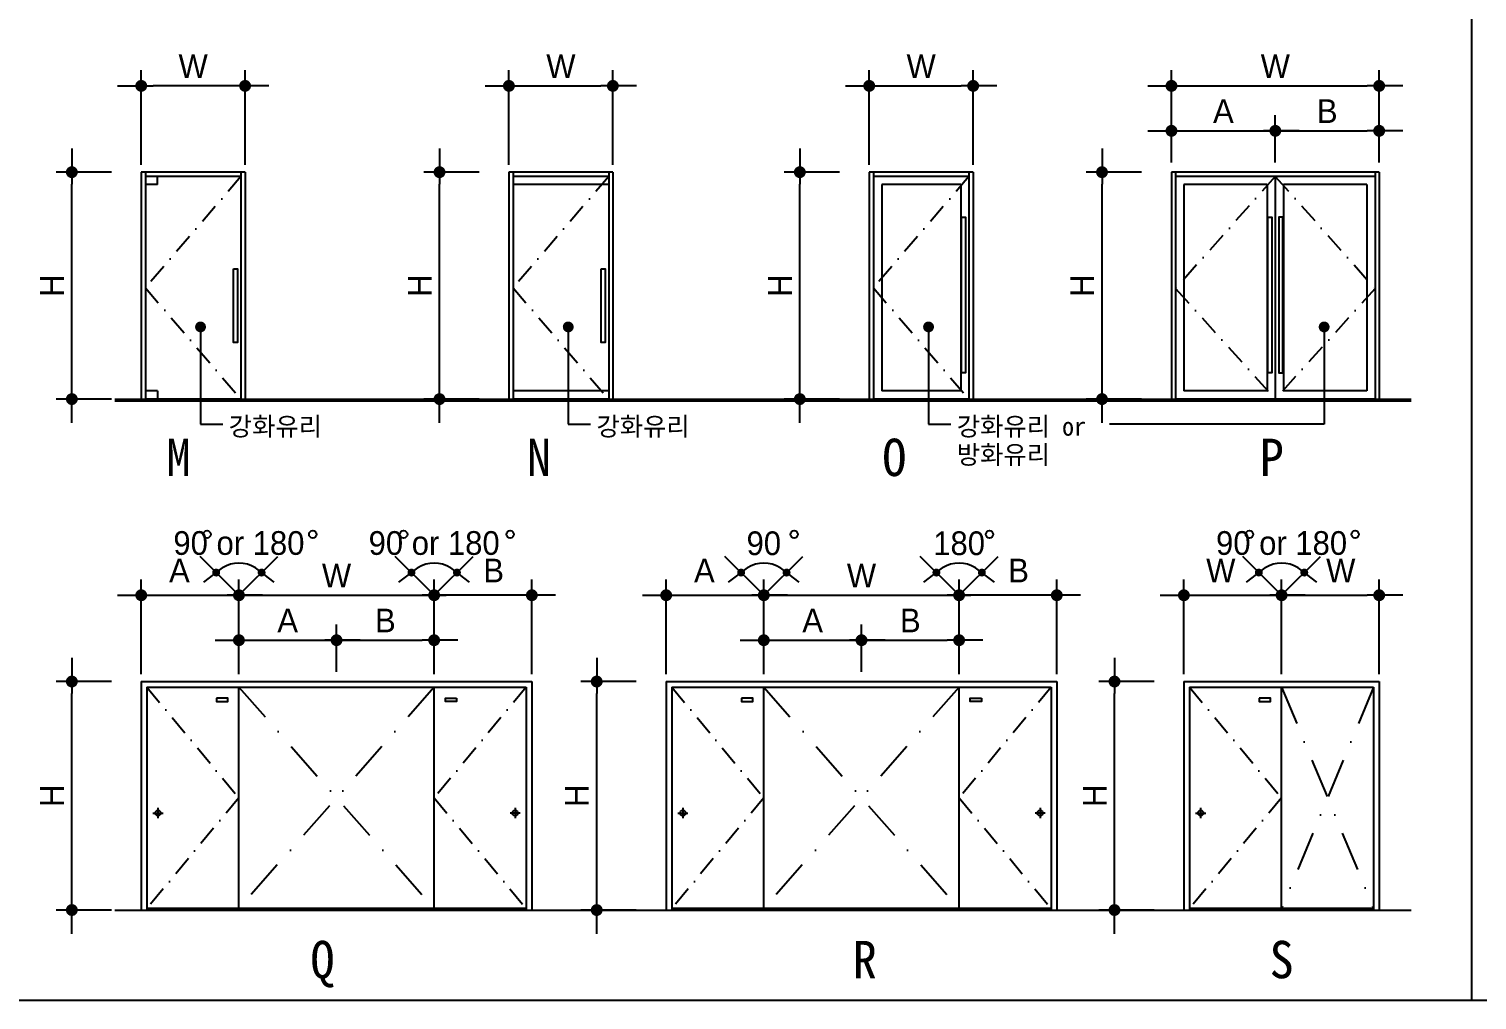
# Model space of a CAD drawing. Header units: millimetres. Extents: x 3752 to 81841, y 4485 to 53170.
# Drawn here: x 23185 to 41507, y 4485 to 16774 of the extents above; entities that cross this region are included whole.
import ezdxf

# ---------------------------------------------------------------- set-up
doc = ezdxf.new("R2010")
doc.units = ezdxf.units.MM
doc.header["$LTSCALE"] = 50
doc.linetypes.add('CENTER', pattern=[65, 60, -2, 1, -2])
doc.linetypes.add('DASHDOT', pattern=[1, 0.5, -0.25, 0, -0.25])
for name, color, linetype in [('A-CNTL', 1, 'CENTER'), ('A-DIMS', 7, 'Continuous'), ('A-DWXK-OPEN', 1, 'CENTER'), ('A-ELEV-LIN2', 7, 'Continuous'), ('A-MKXS-LEAD', 7, 'Continuous'), ('A-XXXX-OPEN', 1, 'DASHDOT'), ('A-XXXX-TABL', 7, 'Continuous'), ('A-XXXX-TXT2', 3, 'Continuous'), ('DIMM', 7, 'Continuous'), ('ELEV1', 7, 'Continuous'), ('FIN2', 6, 'Continuous')]:
    doc.layers.add(name, color=color, linetype=linetype)
doc.styles.add('돋움', font='')
doc.styles.add('돋움3', font='', dxfattribs={"width": 0.8})
doc.styles.add('돋움체', font='')
doc.styles.get('돋움').set_extended_font_data('Dotum')
doc.styles.get('돋움3').set_extended_font_data('Dotum')
doc.styles.get('돋움체').set_extended_font_data('DotumChe')
doc.dimstyles.new('CDIM', dxfattribs={"dimscale": 100, "dimtxt": 3, "dimasz": 1, "dimexe": 2, "dimexo": 1, "dimgap": 1, "dimtad": 1, "dimdec": 0, "dimrnd": 0.5, "dimzin": 0, "dimdsep": 32, "dimtxsty": '돋움3', "dimblk1": '_CIDOT', "dimblk2": '_CIDOT', "dimsah": 1, "dimcen": 5.5, "dimclrd": 2, "dimclre": 2, "dimclrt": 7, "dimadec": 0, "dimazin": 0, "dimtfac": 1, "dimtdec": 0, "dimtix": 1, "dimtmove": 2, "dimatfit": 1, "dimldrblk": 'DOT', "dimfxl": 1, "dimtolj": 1, "dimtzin": 0, "dimlwd": -1, "dimarcsym": 0})

# ---------------------------------------------------------------- blocks, each defined once
blk = doc.blocks.new('_CIDOT')
at = {"color": 0, "linetype": 'ByBlock'}
blk.add_line((2, 0), (-1, 0), dxfattribs=at)
at = {"color": 0, "linetype": 'ByBlock', "const_width": 0.5}
blk.add_lwpolyline([(-0.25, 0, 1), (0.25, 0, 1)], format="xyb", close=True, dxfattribs=at)
blk = doc.blocks.new('*D63')
at = {"layer": 'A-ELEV-LIN2', "lineweight": -2, "transparency": 16777216}
for p, q in [((29258, 15054), (29258, 16254)), ((30573, 15054), (30573, 16254))]:
    blk.add_line(p, q, dxfattribs=at)
at = {"layer": 'A-ELEV-LIN2', "transparency": 16777216}
blk.add_line((29408, 16054), (30423, 16054), dxfattribs=at)
at = {"layer": 'A-ELEV-LIN2', "linetype": 'Continuous', "transparency": 16777216, "xscale": 150, "yscale": 150, "zscale": 150, "rotation": 180}
blk.add_blockref('_CIDOT', (29258, 16054), dxfattribs=at)
at = {"layer": 'A-ELEV-LIN2', "linetype": 'Continuous', "transparency": 16777216, "xscale": 150, "yscale": 150, "zscale": 150}
blk.add_blockref('_CIDOT', (30573, 16054), dxfattribs=at)
at = {"layer": 'A-ELEV-LIN2', "color": 3, "linetype": 'Continuous', "transparency": 16777216, "insert": (29916, 16304), "char_height": 300, "attachment_point": 5, "style": '돋움'}
blk.add_mtext('\\A1;W', dxfattribs=at)
blk = doc.blocks.new('_Dot')
at = {"color": 0, "linetype": 'ByBlock', "lineweight": -2}
blk.add_line((-0.5, 0), (-1, 0), dxfattribs=at)
at = {"color": 0, "linetype": 'ByBlock', "const_width": 0.5}
blk.add_lwpolyline([(-0.25, 0, 1), (0.25, 0, 1)], format="xyb", close=True, dxfattribs=at)
blk = doc.blocks.new('*D64')
at = {"layer": 'A-ELEV-LIN2', "linetype": 'Continuous', "lineweight": -2, "transparency": 16777216}
for p, q in [((37641, 15085), (37641, 15685)), ((38955, 15085), (38955, 15685))]:
    blk.add_line(p, q, dxfattribs=at)
at = {"layer": 'A-ELEV-LIN2', "linetype": 'Continuous', "transparency": 16777216}
blk.add_line((37791, 15485), (38805, 15485), dxfattribs=at)
at = {"layer": 'A-ELEV-LIN2', "linetype": 'Continuous', "transparency": 16777216, "xscale": 150, "yscale": 150, "zscale": 150, "rotation": 180}
blk.add_blockref('_CIDOT', (37641, 15485), dxfattribs=at)
at = {"layer": 'A-ELEV-LIN2', "linetype": 'Continuous', "transparency": 16777216, "xscale": 150, "yscale": 150, "zscale": 150}
blk.add_blockref('_CIDOT', (38955, 15485), dxfattribs=at)
at = {"layer": 'A-ELEV-LIN2', "color": 3, "linetype": 'Continuous', "transparency": 16777216, "insert": (38298, 15735), "char_height": 300, "attachment_point": 5, "style": '돋움'}
blk.add_mtext('\\A1;A', dxfattribs=at)
blk = doc.blocks.new('*D65')
at = {"layer": 'A-ELEV-LIN2', "linetype": 'Continuous', "lineweight": -2, "transparency": 16777216}
for p, q in [((38955, 15085), (38955, 15685)), ((40269, 15085), (40269, 15685))]:
    blk.add_line(p, q, dxfattribs=at)
at = {"layer": 'A-ELEV-LIN2', "linetype": 'Continuous', "transparency": 16777216}
blk.add_line((39105, 15485), (40119, 15485), dxfattribs=at)
at = {"layer": 'A-ELEV-LIN2', "linetype": 'Continuous', "transparency": 16777216, "xscale": 150, "yscale": 150, "zscale": 150, "rotation": 180}
blk.add_blockref('_CIDOT', (38955, 15485), dxfattribs=at)
at = {"layer": 'A-ELEV-LIN2', "linetype": 'Continuous', "transparency": 16777216, "xscale": 150, "yscale": 150, "zscale": 150}
blk.add_blockref('_CIDOT', (40269, 15485), dxfattribs=at)
at = {"layer": 'A-ELEV-LIN2', "color": 3, "linetype": 'Continuous', "transparency": 16777216, "insert": (39612, 15735), "char_height": 300, "attachment_point": 5, "style": '돋움'}
blk.add_mtext('\\A1;B', dxfattribs=at)
blk = doc.blocks.new('*D66')
at = {"layer": 'A-DIMS', "lineweight": -2, "transparency": 16777216}
for p, q in [((37641, 15554), (37641, 16254)), ((40269, 15554), (40269, 16254))]:
    blk.add_line(p, q, dxfattribs=at)
at = {"layer": 'A-DIMS', "transparency": 16777216}
blk.add_line((37791, 16054), (40119, 16054), dxfattribs=at)
at = {"layer": 'A-DIMS', "transparency": 16777216, "xscale": 150, "yscale": 150, "zscale": 150, "rotation": 180}
blk.add_blockref('_CIDOT', (37641, 16054), dxfattribs=at)
at = {"layer": 'A-DIMS', "transparency": 16777216, "xscale": 150, "yscale": 150, "zscale": 150}
blk.add_blockref('_CIDOT', (40269, 16054), dxfattribs=at)
at = {"layer": 'A-DIMS', "color": 3, "transparency": 16777216, "insert": (38955, 16304), "char_height": 300, "attachment_point": 5, "style": '돋움'}
blk.add_mtext('\\A1;W', dxfattribs=at)
blk = doc.blocks.new('*D67')
at = {"layer": 'A-DIMS', "lineweight": -2, "transparency": 16777216}
for p, q in [((33817, 15054), (33817, 16254)), ((35132, 15054), (35132, 16254))]:
    blk.add_line(p, q, dxfattribs=at)
at = {"layer": 'A-DIMS', "transparency": 16777216}
blk.add_line((33967, 16054), (34982, 16054), dxfattribs=at)
at = {"layer": 'A-DIMS', "transparency": 16777216, "xscale": 150, "yscale": 150, "zscale": 150, "rotation": 180}
blk.add_blockref('_CIDOT', (33817, 16054), dxfattribs=at)
at = {"layer": 'A-DIMS', "transparency": 16777216, "xscale": 150, "yscale": 150, "zscale": 150}
blk.add_blockref('_CIDOT', (35132, 16054), dxfattribs=at)
at = {"layer": 'A-DIMS', "color": 3, "transparency": 16777216, "insert": (34474, 16304), "char_height": 300, "attachment_point": 5, "style": '돋움'}
blk.add_mtext('\\A1;W', dxfattribs=at)
blk = doc.blocks.new('*D68')
at = {"layer": 'A-ELEV-LIN2', "linetype": 'Continuous', "lineweight": -2, "transparency": 16777216}
for p, q in [((24228, 14962), (23528, 14962)), ((24228, 12090), (23528, 12090))]:
    blk.add_line(p, q, dxfattribs=at)
at = {"layer": 'A-ELEV-LIN2', "linetype": 'Continuous', "transparency": 16777216}
blk.add_line((23728, 12240), (23728, 14812), dxfattribs=at)
at = {"layer": 'A-ELEV-LIN2', "linetype": 'Continuous', "transparency": 16777216, "xscale": 150, "yscale": 150, "zscale": 150}
for p, rotation in [((23728, 14962), 90), ((23728, 12090), 270)]:
    blk.add_blockref('_CIDOT', p, dxfattribs=dict(at, rotation=rotation))
at = {"layer": 'A-ELEV-LIN2', "color": 3, "linetype": 'Continuous', "transparency": 16777216, "insert": (23477, 13526), "char_height": 300, "attachment_point": 5, "rotation": 90, "style": '돋움'}
blk.add_mtext('\\A1;H', dxfattribs=at)
blk = doc.blocks.new('*D69')
at = {"layer": 'A-DIMS', "lineweight": -2, "transparency": 16777216}
for p, q in [((24606, 15054), (24606, 16254)), ((25920, 15054), (25920, 16254))]:
    blk.add_line(p, q, dxfattribs=at)
at = {"layer": 'A-DIMS', "transparency": 16777216}
blk.add_line((25770, 16054), (24756, 16054), dxfattribs=at)
at = {"layer": 'A-DIMS', "transparency": 16777216, "xscale": 150, "yscale": 150, "zscale": 150, "rotation": 180}
blk.add_blockref('_CIDOT', (24606, 16054), dxfattribs=at)
at = {"layer": 'A-DIMS', "transparency": 16777216, "xscale": 150, "yscale": 150, "zscale": 150}
blk.add_blockref('_CIDOT', (25920, 16054), dxfattribs=at)
at = {"layer": 'A-DIMS', "color": 3, "transparency": 16777216, "insert": (25263, 16304), "char_height": 300, "attachment_point": 5, "style": '돋움'}
blk.add_mtext('\\A1;W', dxfattribs=at)
blk = doc.blocks.new('*D73')
at = {"layer": 'A-DIMS', "lineweight": -2, "transparency": 16777216}
for p, q in [((28880, 14962), (28180, 14962)), ((28880, 12090), (28180, 12090))]:
    blk.add_line(p, q, dxfattribs=at)
at = {"layer": 'A-DIMS', "transparency": 16777216}
blk.add_line((28380, 12240), (28380, 14812), dxfattribs=at)
at = {"layer": 'A-DIMS', "transparency": 16777216, "xscale": 150, "yscale": 150, "zscale": 150}
for p, rotation in [((28380, 14962), 90), ((28380, 12090), 270)]:
    blk.add_blockref('_CIDOT', p, dxfattribs=dict(at, rotation=rotation))
at = {"layer": 'A-DIMS', "color": 3, "transparency": 16777216, "insert": (28130, 13526), "char_height": 300, "attachment_point": 5, "rotation": 90, "style": '돋움'}
blk.add_mtext('\\A1;H', dxfattribs=at)
blk = doc.blocks.new('*D74')
at = {"layer": 'A-DIMS', "lineweight": -2, "transparency": 16777216}
for p, q in [((33439, 14962), (32739, 14962)), ((33439, 12090), (32739, 12090))]:
    blk.add_line(p, q, dxfattribs=at)
at = {"layer": 'A-DIMS', "transparency": 16777216}
blk.add_line((32939, 12240), (32939, 14812), dxfattribs=at)
at = {"layer": 'A-DIMS', "transparency": 16777216, "xscale": 150, "yscale": 150, "zscale": 150}
for p, rotation in [((32939, 14962), 90), ((32939, 12090), 270)]:
    blk.add_blockref('_CIDOT', p, dxfattribs=dict(at, rotation=rotation))
at = {"layer": 'A-DIMS', "color": 3, "transparency": 16777216, "insert": (32688, 13526), "char_height": 300, "attachment_point": 5, "rotation": 90, "style": '돋움'}
blk.add_mtext('\\A1;H', dxfattribs=at)
blk = doc.blocks.new('*D75')
at = {"layer": 'A-DIMS', "lineweight": -2, "transparency": 16777216}
for p, q in [((37262, 14962), (36562, 14962)), ((37262, 12090), (36562, 12090))]:
    blk.add_line(p, q, dxfattribs=at)
at = {"layer": 'A-DIMS', "transparency": 16777216}
blk.add_line((36762, 12240), (36762, 14812), dxfattribs=at)
at = {"layer": 'A-DIMS', "transparency": 16777216, "xscale": 150, "yscale": 150, "zscale": 150}
for p, rotation in [((36762, 14962), 90), ((36762, 12090), 270)]:
    blk.add_blockref('_CIDOT', p, dxfattribs=dict(at, rotation=rotation))
at = {"layer": 'A-DIMS', "color": 3, "transparency": 16777216, "insert": (36512, 13526), "char_height": 300, "attachment_point": 5, "rotation": 90, "style": '돋움'}
blk.add_mtext('\\A1;H', dxfattribs=at)
blk = doc.blocks.new('*D77')
at = {"layer": 'A-ELEV-LIN2', "linetype": 'Continuous', "lineweight": -2, "transparency": 16777216}
for p, q in [((24228, 8516), (23528, 8516)), ((24228, 5624), (23528, 5624))]:
    blk.add_line(p, q, dxfattribs=at)
at = {"layer": 'A-ELEV-LIN2', "linetype": 'Continuous', "transparency": 16777216}
blk.add_line((23728, 5774), (23728, 8366), dxfattribs=at)
at = {"layer": 'A-ELEV-LIN2', "linetype": 'Continuous', "transparency": 16777216, "xscale": 150, "yscale": 150, "zscale": 150}
for p, rotation in [((23728, 8516), 90), ((23728, 5624), 270)]:
    blk.add_blockref('_CIDOT', p, dxfattribs=dict(at, rotation=rotation))
at = {"layer": 'A-ELEV-LIN2', "color": 3, "linetype": 'Continuous', "transparency": 16777216, "insert": (23477, 7070), "char_height": 300, "attachment_point": 5, "rotation": 90, "style": '돋움'}
blk.add_mtext('\\A1;H', dxfattribs=at)
blk = doc.blocks.new('*D78')
at = {"layer": 'A-DIMS', "lineweight": -2, "transparency": 16777216}
for p, q in [((24606, 8608), (24606, 9808)), ((25842, 8608), (25842, 9808))]:
    blk.add_line(p, q, dxfattribs=at)
at = {"layer": 'A-DIMS', "transparency": 16777216}
blk.add_line((24756, 9608), (25692, 9608), dxfattribs=at)
at = {"layer": 'A-DIMS', "transparency": 16777216, "xscale": 150, "yscale": 150, "zscale": 150, "rotation": 180}
blk.add_blockref('_CIDOT', (24606, 9608), dxfattribs=at)
at = {"layer": 'A-DIMS', "transparency": 16777216, "xscale": 150, "yscale": 150, "zscale": 150}
blk.add_blockref('_CIDOT', (25842, 9608), dxfattribs=at)
at = {"layer": 'A-DIMS', "color": 3, "transparency": 16777216, "insert": (25089, 9921), "char_height": 300, "attachment_point": 5, "style": '돋움'}
blk.add_mtext('\\A1;A', dxfattribs=at)
blk = doc.blocks.new('*D79')
at = {"layer": 'A-DIMS', "lineweight": -2, "transparency": 16777216}
for p, q in [((25842, 8639), (25842, 9239)), ((27077, 8639), (27077, 9239))]:
    blk.add_line(p, q, dxfattribs=at)
at = {"layer": 'A-DIMS', "transparency": 16777216}
blk.add_line((25992, 9039), (26927, 9039), dxfattribs=at)
at = {"layer": 'A-DIMS', "transparency": 16777216, "xscale": 150, "yscale": 150, "zscale": 150, "rotation": 180}
blk.add_blockref('_CIDOT', (25842, 9039), dxfattribs=at)
at = {"layer": 'A-DIMS', "transparency": 16777216, "xscale": 150, "yscale": 150, "zscale": 150}
blk.add_blockref('_CIDOT', (27077, 9039), dxfattribs=at)
at = {"layer": 'A-DIMS', "color": 3, "transparency": 16777216, "insert": (26459, 9289), "char_height": 300, "attachment_point": 5, "style": '돋움'}
blk.add_mtext('\\A1;A', dxfattribs=at)
blk = doc.blocks.new('*D80')
at = {"layer": 'A-ELEV-LIN2', "linetype": 'Continuous', "lineweight": -2, "transparency": 16777216}
for p, q in [((25842, 9108), (25842, 9808)), ((28312, 9108), (28312, 9808))]:
    blk.add_line(p, q, dxfattribs=at)
at = {"layer": 'A-ELEV-LIN2', "linetype": 'Continuous', "transparency": 16777216}
blk.add_line((25992, 9608), (28162, 9608), dxfattribs=at)
at = {"layer": 'A-ELEV-LIN2', "linetype": 'Continuous', "transparency": 16777216, "xscale": 150, "yscale": 150, "zscale": 150, "rotation": 180}
blk.add_blockref('_CIDOT', (25842, 9608), dxfattribs=at)
at = {"layer": 'A-ELEV-LIN2', "linetype": 'Continuous', "transparency": 16777216, "xscale": 150, "yscale": 150, "zscale": 150}
blk.add_blockref('_CIDOT', (28312, 9608), dxfattribs=at)
at = {"layer": 'A-ELEV-LIN2', "color": 3, "linetype": 'Continuous', "transparency": 16777216, "insert": (27077, 9858), "char_height": 300, "attachment_point": 5, "style": '돋움'}
blk.add_mtext('\\A1;W', dxfattribs=at)
blk = doc.blocks.new('*D81')
at = {"layer": 'A-ELEV-LIN2', "linetype": 'Continuous', "lineweight": -2, "transparency": 16777216}
for p, q in [((27077, 8639), (27077, 9239)), ((28312, 8639), (28312, 9239))]:
    blk.add_line(p, q, dxfattribs=at)
at = {"layer": 'A-ELEV-LIN2', "linetype": 'Continuous', "transparency": 16777216}
blk.add_line((27227, 9039), (28162, 9039), dxfattribs=at)
at = {"layer": 'A-ELEV-LIN2', "linetype": 'Continuous', "transparency": 16777216, "xscale": 150, "yscale": 150, "zscale": 150, "rotation": 180}
blk.add_blockref('_CIDOT', (27077, 9039), dxfattribs=at)
at = {"layer": 'A-ELEV-LIN2', "linetype": 'Continuous', "transparency": 16777216, "xscale": 150, "yscale": 150, "zscale": 150}
blk.add_blockref('_CIDOT', (28312, 9039), dxfattribs=at)
at = {"layer": 'A-ELEV-LIN2', "color": 3, "linetype": 'Continuous', "transparency": 16777216, "insert": (27695, 9289), "char_height": 300, "attachment_point": 5, "style": '돋움'}
blk.add_mtext('\\A1;B', dxfattribs=at)
blk = doc.blocks.new('*D82')
at = {"layer": 'A-ELEV-LIN2', "linetype": 'Continuous', "lineweight": -2, "transparency": 16777216}
for p, q in [((28312, 8608), (28312, 9808)), ((29548, 8608), (29548, 9808))]:
    blk.add_line(p, q, dxfattribs=at)
at = {"layer": 'A-ELEV-LIN2', "linetype": 'Continuous', "transparency": 16777216}
blk.add_line((29398, 9608), (28462, 9608), dxfattribs=at)
at = {"layer": 'A-ELEV-LIN2', "linetype": 'Continuous', "transparency": 16777216, "xscale": 150, "yscale": 150, "zscale": 150, "rotation": 180}
blk.add_blockref('_CIDOT', (28312, 9608), dxfattribs=at)
at = {"layer": 'A-ELEV-LIN2', "linetype": 'Continuous', "transparency": 16777216, "xscale": 150, "yscale": 150, "zscale": 150}
blk.add_blockref('_CIDOT', (29548, 9608), dxfattribs=at)
at = {"layer": 'A-ELEV-LIN2', "color": 3, "linetype": 'Continuous', "transparency": 16777216, "insert": (29065, 9921), "char_height": 300, "attachment_point": 5, "style": '돋움'}
blk.add_mtext('\\A1;B', dxfattribs=at)
blk = doc.blocks.new('*D83')
at = {"layer": 'A-DIMS', "transparency": 16777216}
blk.add_arc((25842, 9608), 406, 59.1321, 120.8679, dxfattribs=at)
at = {"layer": 'A-DIMS', "transparency": 16777216, "xscale": 100, "yscale": 100, "zscale": 100}
for p, rotation in [((25554, 9895), 217.9339373270937), ((26129, 9895), 322.0660626729062)]:
    blk.add_blockref('_CIDOT', p, dxfattribs=dict(at, rotation=rotation))
at = {"layer": 'A-DIMS', "color": 3, "transparency": 16777216, "insert": (25842, 10267), "char_height": 300, "attachment_point": 5, "style": '돋움'}
blk.add_mtext('\\A1;90 or 180', dxfattribs=at)
blk = doc.blocks.new('*D84')
at = {"layer": 'A-DIMS', "transparency": 16777216}
blk.add_arc((28312, 9608), 406, 59.1321, 120.8679, dxfattribs=at)
at = {"layer": 'A-DIMS', "transparency": 16777216, "xscale": 100, "yscale": 100, "zscale": 100}
for p, rotation in [((28025, 9895), 217.9339373270937), ((28600, 9895), 322.0660626729062)]:
    blk.add_blockref('_CIDOT', p, dxfattribs=dict(at, rotation=rotation))
at = {"layer": 'A-DIMS', "color": 3, "transparency": 16777216, "insert": (28312, 10267), "char_height": 300, "attachment_point": 5, "style": '돋움'}
blk.add_mtext('\\A1;90 or 180', dxfattribs=at)
blk = doc.blocks.new('*D85')
at = {"layer": 'A-DIMS', "lineweight": -2, "transparency": 16777216}
for p, q in [((30869, 8516), (30169, 8516)), ((30869, 5624), (30169, 5624))]:
    blk.add_line(p, q, dxfattribs=at)
at = {"layer": 'A-DIMS', "transparency": 16777216}
blk.add_line((30369, 5774), (30369, 8366), dxfattribs=at)
at = {"layer": 'A-DIMS', "transparency": 16777216, "xscale": 150, "yscale": 150, "zscale": 150}
for p, rotation in [((30369, 8516), 90), ((30369, 5624), 270)]:
    blk.add_blockref('_CIDOT', p, dxfattribs=dict(at, rotation=rotation))
at = {"layer": 'A-DIMS', "color": 3, "transparency": 16777216, "insert": (30119, 7070), "char_height": 300, "attachment_point": 5, "rotation": 90, "style": '돋움'}
blk.add_mtext('\\A1;H', dxfattribs=at)
blk = doc.blocks.new('*D86')
at = {"layer": 'A-DIMS', "lineweight": -2, "transparency": 16777216}
for p, q in [((31248, 8608), (31248, 9808)), ((32483, 8608), (32483, 9808))]:
    blk.add_line(p, q, dxfattribs=at)
at = {"layer": 'A-DIMS', "transparency": 16777216}
blk.add_line((31398, 9608), (32333, 9608), dxfattribs=at)
at = {"layer": 'A-DIMS', "transparency": 16777216, "xscale": 150, "yscale": 150, "zscale": 150, "rotation": 180}
blk.add_blockref('_CIDOT', (31248, 9608), dxfattribs=at)
at = {"layer": 'A-DIMS', "transparency": 16777216, "xscale": 150, "yscale": 150, "zscale": 150}
blk.add_blockref('_CIDOT', (32483, 9608), dxfattribs=at)
at = {"layer": 'A-DIMS', "color": 3, "transparency": 16777216, "insert": (31731, 9921), "char_height": 300, "attachment_point": 5, "style": '돋움'}
blk.add_mtext('\\A1;A', dxfattribs=at)
blk = doc.blocks.new('*D87')
at = {"layer": 'A-ELEV-LIN2', "linetype": 'Continuous', "lineweight": -2, "transparency": 16777216}
for p, q in [((32483, 8639), (32483, 9239)), ((33719, 8639), (33719, 9239))]:
    blk.add_line(p, q, dxfattribs=at)
at = {"layer": 'A-ELEV-LIN2', "linetype": 'Continuous', "transparency": 16777216}
blk.add_line((32633, 9039), (33569, 9039), dxfattribs=at)
at = {"layer": 'A-ELEV-LIN2', "linetype": 'Continuous', "transparency": 16777216, "xscale": 150, "yscale": 150, "zscale": 150, "rotation": 180}
blk.add_blockref('_CIDOT', (32483, 9039), dxfattribs=at)
at = {"layer": 'A-ELEV-LIN2', "linetype": 'Continuous', "transparency": 16777216, "xscale": 150, "yscale": 150, "zscale": 150}
blk.add_blockref('_CIDOT', (33719, 9039), dxfattribs=at)
at = {"layer": 'A-ELEV-LIN2', "color": 3, "linetype": 'Continuous', "transparency": 16777216, "insert": (33101, 9289), "char_height": 300, "attachment_point": 5, "style": '돋움'}
blk.add_mtext('\\A1;A', dxfattribs=at)
blk = doc.blocks.new('*D88')
at = {"layer": 'A-DIMS', "lineweight": -2, "transparency": 16777216}
for p, q in [((32483, 8608), (32483, 9808)), ((34954, 8608), (34954, 9808))]:
    blk.add_line(p, q, dxfattribs=at)
at = {"layer": 'A-DIMS', "transparency": 16777216}
blk.add_line((32633, 9608), (34804, 9608), dxfattribs=at)
at = {"layer": 'A-DIMS', "transparency": 16777216, "xscale": 150, "yscale": 150, "zscale": 150, "rotation": 180}
blk.add_blockref('_CIDOT', (32483, 9608), dxfattribs=at)
at = {"layer": 'A-DIMS', "transparency": 16777216, "xscale": 150, "yscale": 150, "zscale": 150}
blk.add_blockref('_CIDOT', (34954, 9608), dxfattribs=at)
at = {"layer": 'A-DIMS', "color": 3, "transparency": 16777216, "insert": (33719, 9858), "char_height": 300, "attachment_point": 5, "style": '돋움'}
blk.add_mtext('\\A1;W', dxfattribs=at)
blk = doc.blocks.new('*D89')
at = {"layer": 'A-ELEV-LIN2', "linetype": 'Continuous', "lineweight": -2, "transparency": 16777216}
for p, q in [((33719, 8639), (33719, 9239)), ((34954, 8639), (34954, 9239))]:
    blk.add_line(p, q, dxfattribs=at)
at = {"layer": 'A-ELEV-LIN2', "linetype": 'Continuous', "transparency": 16777216}
blk.add_line((33869, 9039), (34804, 9039), dxfattribs=at)
at = {"layer": 'A-ELEV-LIN2', "linetype": 'Continuous', "transparency": 16777216, "xscale": 150, "yscale": 150, "zscale": 150, "rotation": 180}
blk.add_blockref('_CIDOT', (33719, 9039), dxfattribs=at)
at = {"layer": 'A-ELEV-LIN2', "linetype": 'Continuous', "transparency": 16777216, "xscale": 150, "yscale": 150, "zscale": 150}
blk.add_blockref('_CIDOT', (34954, 9039), dxfattribs=at)
at = {"layer": 'A-ELEV-LIN2', "color": 3, "linetype": 'Continuous', "transparency": 16777216, "insert": (34337, 9289), "char_height": 300, "attachment_point": 5, "style": '돋움'}
blk.add_mtext('\\A1;B', dxfattribs=at)
blk = doc.blocks.new('*D90')
at = {"layer": 'A-ELEV-LIN2', "linetype": 'Continuous', "lineweight": -2, "transparency": 16777216}
for p, q in [((34954, 8608), (34954, 9808)), ((36190, 8608), (36190, 9808))]:
    blk.add_line(p, q, dxfattribs=at)
at = {"layer": 'A-ELEV-LIN2', "linetype": 'Continuous', "transparency": 16777216}
blk.add_line((36040, 9608), (35104, 9608), dxfattribs=at)
at = {"layer": 'A-ELEV-LIN2', "linetype": 'Continuous', "transparency": 16777216, "xscale": 150, "yscale": 150, "zscale": 150, "rotation": 180}
blk.add_blockref('_CIDOT', (34954, 9608), dxfattribs=at)
at = {"layer": 'A-ELEV-LIN2', "linetype": 'Continuous', "transparency": 16777216, "xscale": 150, "yscale": 150, "zscale": 150}
blk.add_blockref('_CIDOT', (36190, 9608), dxfattribs=at)
at = {"layer": 'A-ELEV-LIN2', "color": 3, "linetype": 'Continuous', "transparency": 16777216, "insert": (35707, 9921), "char_height": 300, "attachment_point": 5, "style": '돋움'}
blk.add_mtext('\\A1;B', dxfattribs=at)
blk = doc.blocks.new('*D91')
at = {"layer": 'A-DIMS', "transparency": 16777216}
blk.add_arc((32483, 9608), 406, 59.1321, 120.8679, dxfattribs=at)
at = {"layer": 'A-DIMS', "transparency": 16777216, "xscale": 100, "yscale": 100, "zscale": 100}
for p, rotation in [((32196, 9895), 217.9339373270942), ((32771, 9895), 322.0660626729057)]:
    blk.add_blockref('_CIDOT', p, dxfattribs=dict(at, rotation=rotation))
at = {"layer": 'A-DIMS', "color": 3, "transparency": 16777216, "insert": (32483, 10264), "char_height": 300, "attachment_point": 5, "style": '돋움'}
blk.add_mtext('\\A1;90', dxfattribs=at)
blk = doc.blocks.new('*D92')
at = {"layer": 'A-DIMS', "transparency": 16777216}
blk.add_arc((34954, 9608), 406, 59.1321, 120.8679, dxfattribs=at)
at = {"layer": 'A-DIMS', "transparency": 16777216, "xscale": 100, "yscale": 100, "zscale": 100}
for p, rotation in [((34667, 9895), 217.9339373270944), ((35242, 9895), 322.0660626729056)]:
    blk.add_blockref('_CIDOT', p, dxfattribs=dict(at, rotation=rotation))
at = {"layer": 'A-DIMS', "color": 3, "transparency": 16777216, "insert": (34954, 10264), "char_height": 300, "attachment_point": 5, "style": '돋움'}
blk.add_mtext('\\A1;180', dxfattribs=at)
blk = doc.blocks.new('*D93')
at = {"layer": 'A-DIMS', "lineweight": -2, "transparency": 16777216}
for p, q in [((37420, 8516), (36720, 8516)), ((37420, 5624), (36720, 5624))]:
    blk.add_line(p, q, dxfattribs=at)
at = {"layer": 'A-DIMS', "transparency": 16777216}
blk.add_line((36920, 5774), (36920, 8366), dxfattribs=at)
at = {"layer": 'A-DIMS', "transparency": 16777216, "xscale": 150, "yscale": 150, "zscale": 150}
for p, rotation in [((36920, 8516), 90), ((36920, 5624), 270)]:
    blk.add_blockref('_CIDOT', p, dxfattribs=dict(at, rotation=rotation))
at = {"layer": 'A-DIMS', "color": 3, "transparency": 16777216, "insert": (36670, 7070), "char_height": 300, "attachment_point": 5, "rotation": 90, "style": '돋움'}
blk.add_mtext('\\A1;H', dxfattribs=at)
blk = doc.blocks.new('*D94')
at = {"layer": 'A-DIMS', "lineweight": -2, "transparency": 16777216}
for p, q in [((39034, 8608), (39034, 9808)), ((40269, 8608), (40269, 9808))]:
    blk.add_line(p, q, dxfattribs=at)
at = {"layer": 'A-DIMS', "transparency": 16777216}
blk.add_line((39184, 9608), (40119, 9608), dxfattribs=at)
at = {"layer": 'A-DIMS', "transparency": 16777216, "xscale": 150, "yscale": 150, "zscale": 150, "rotation": 180}
blk.add_blockref('_CIDOT', (39034, 9608), dxfattribs=at)
at = {"layer": 'A-DIMS', "transparency": 16777216, "xscale": 150, "yscale": 150, "zscale": 150}
blk.add_blockref('_CIDOT', (40269, 9608), dxfattribs=at)
at = {"layer": 'A-DIMS', "color": 3, "transparency": 16777216, "insert": (39783, 9921), "char_height": 300, "attachment_point": 5, "style": '돋움'}
blk.add_mtext('\\A1;W', dxfattribs=at)
blk = doc.blocks.new('*D95')
at = {"layer": 'A-DIMS', "transparency": 16777216}
blk.add_arc((39034, 9608), 406, 59.1321, 120.8679, dxfattribs=at)
at = {"layer": 'A-DIMS', "transparency": 16777216, "xscale": 100, "yscale": 100, "zscale": 100}
for p, rotation in [((38746, 9895), 217.9339373270937), ((39321, 9895), 322.0660626729061)]:
    blk.add_blockref('_CIDOT', p, dxfattribs=dict(at, rotation=rotation))
at = {"layer": 'A-DIMS', "color": 3, "transparency": 16777216, "insert": (39034, 10267), "char_height": 300, "attachment_point": 5, "style": '돋움'}
blk.add_mtext('\\A1;90 or 180', dxfattribs=at)
blk = doc.blocks.new('*D96')
at = {"layer": 'A-DIMS', "lineweight": -2, "transparency": 16777216}
for p, q in [((37798, 8608), (37798, 9808)), ((39034, 8608), (39034, 9808))]:
    blk.add_line(p, q, dxfattribs=at)
at = {"layer": 'A-DIMS', "transparency": 16777216}
blk.add_line((37948, 9608), (38884, 9608), dxfattribs=at)
at = {"layer": 'A-DIMS', "transparency": 16777216, "xscale": 150, "yscale": 150, "zscale": 150, "rotation": 180}
blk.add_blockref('_CIDOT', (37798, 9608), dxfattribs=at)
at = {"layer": 'A-DIMS', "transparency": 16777216, "xscale": 150, "yscale": 150, "zscale": 150}
blk.add_blockref('_CIDOT', (39034, 9608), dxfattribs=at)
at = {"layer": 'A-DIMS', "color": 3, "transparency": 16777216, "insert": (38265, 9921), "char_height": 300, "attachment_point": 5, "style": '돋움'}
blk.add_mtext('\\A1;W', dxfattribs=at)

msp = doc.modelspace()

# ---------------------------------------------------------------- linework, layer by layer
at = {"layer": 'A-CNTL'}
for p, q in [((24754.3, 6852.1), (24881.4, 6852.1)), ((24817.9, 6915.7), (24817.9, 6788.6)), ((29399.6, 6852.1), (29272.5, 6852.1)), ((29336.1, 6915.7), (29336.1, 6788.6)), ((31396.2, 6852.1), (31523.3, 6852.1)), ((31459.7, 6915.7), (31459.7, 6788.6)), ((36041.5, 6852.1), (35914.4, 6852.1)), ((35977.9, 6915.7), (35977.9, 6788.6)), ((37946.7, 6852.1), (38073.7, 6852.1)), ((38010.2, 6915.7), (38010.2, 6788.6))]:
    msp.add_line(p, q, dxfattribs=at)
at = {"layer": 'A-DIMS'}
msp.add_line((25841.5, 9607.7), (26333.4, 10099.7), dxfattribs=at)
at = {"layer": 'A-DWXK-OPEN', "linetype": 'DASHDOT', "ltscale": 10}
for p, q in [((25867.8, 14909), (24658.7, 13499.4)), ((30520.2, 14909), (29311, 13499.4)), ((35078.9, 14909), (33869.8, 13499.4)), ((38955, 14909), (37693.2, 13489.6)), ((38955, 14909), (40216.7, 13489.6)), ((24658.7, 13499.4), (25867.8, 12089.8)), ((29311, 13499.4), (30520.2, 12089.8)), ((33869.8, 13499.4), (35078.9, 12089.8)), ((37693.2, 13489.6), (38955, 12089.8)), ((40216.7, 13489.6), (38955, 12089.8)), ((24676.7, 8444.9), (25841.5, 7044.3)), ((29477.2, 8444.9), (28312.4, 7044.3)), ((31318.5, 8444.9), (32483.4, 7044.3)), ((36119.1, 8444.9), (34954.3, 7044.3)), ((37869, 8444.9), (39033.9, 7044.3)), ((25841.5, 7044.3), (24676.7, 5643.7)), ((28312.4, 7044.3), (29477.2, 5643.7)), ((32483.4, 7044.3), (31318.5, 5643.7)), ((34954.3, 7044.3), (36119.1, 5643.7)), ((39033.9, 7044.3), (37869, 5643.7))]:
    msp.add_line(p, q, dxfattribs=at)
at = {"layer": 'A-ELEV-LIN2', "linetype": 'Continuous'}
for p, q in [((24606.1, 14961.6), (24606.1, 12070.1)), ((25920.4, 14961.6), (24606.1, 14961.6)), ((24658.7, 14961.6), (24658.7, 12070.1)), ((25867.8, 14909), (24658.7, 14909)), ((24810.9, 14803.9), (24810.9, 14909)), ((25867.8, 14961.6), (25867.8, 12070.1)), ((25920.4, 14961.6), (25920.4, 12070.1)), ((29258.4, 14961.6), (29258.4, 12070.1)), ((30572.8, 14961.6), (29258.4, 14961.6)), ((29311, 14961.6), (29311, 12070.1)), ((30520.2, 14909), (29311, 14909)), ((30520.2, 14961.6), (30520.2, 12070.1)), ((30572.8, 14961.6), (30572.8, 12070.1)), ((33817.2, 14961.6), (33817.2, 12070.1)), ((35131.5, 14961.6), (33817.2, 14961.6)), ((33869.8, 14961.6), (33869.8, 12070.1)), ((35078.9, 14909), (33869.8, 14909)), ((35078.9, 14961.6), (35078.9, 12070.1)), ((35131.5, 14961.6), (35131.5, 12070.1)), ((37640.6, 14961.6), (37640.6, 12070.1)), ((40269.3, 14961.6), (37640.6, 14961.6)), ((37693.2, 14961.6), (37693.2, 12070.1)), ((40216.7, 14909), (37693.2, 14909)), ((38955, 14909), (38955, 12089.8)), ((40216.7, 14961.6), (40216.7, 12070.1)), ((40269.3, 14961.6), (40269.3, 12070.1)), ((24810.9, 14803.9), (24658.7, 14803.9)), ((30520.2, 14803.9), (29311, 14803.9)), ((34973.8, 14803.9), (33974.9, 14803.9)), ((33974.9, 14803.9), (33974.9, 12194.9)), ((34973.8, 14803.9), (34973.8, 12194.9)), ((38849.8, 14803.9), (37798.3, 14803.9)), ((37798.3, 14803.9), (37798.3, 12194.9)), ((38849.8, 14803.9), (38849.8, 12194.9)), ((40111.6, 14803.9), (39060.1, 14803.9)), ((39060.1, 14803.9), (39060.1, 12194.9)), ((40111.6, 14803.9), (40111.6, 12194.9)), ((24810.9, 12194.9), (24658.7, 12194.9)), ((24810.9, 12194.9), (24810.9, 12089.8)), ((30520.2, 12194.9), (29311, 12194.9)), ((34973.8, 12194.9), (33974.9, 12194.9)), ((38849.8, 12194.9), (37798.3, 12194.9)), ((40111.6, 12194.9), (39060.1, 12194.9)), ((25867.8, 12089.8), (24658.7, 12089.8)), ((24606.1, 8515.5), (24606.1, 5624)), ((24606.1, 8515.5), (29547.8, 8515.5)), ((24676.7, 8444.9), (24676.7, 5624)), ((24676.7, 8444.9), (29477.2, 8444.9)), ((25841.5, 5643.7), (25841.5, 8444.9)), ((28312.4, 5643.7), (28312.4, 8444.9)), ((29477.2, 8444.9), (29477.2, 5624)), ((29547.8, 8515.5), (29547.8, 5624)), ((31247.9, 8515.5), (31247.9, 5624)), ((31247.9, 8515.5), (36189.7, 8515.5)), ((31318.5, 8444.9), (31318.5, 5624)), ((31318.5, 8444.9), (36119.1, 8444.9)), ((32483.4, 5643.7), (32483.4, 8444.9)), ((34954.3, 5643.7), (34954.3, 8444.9)), ((36119.1, 8444.9), (36119.1, 5624)), ((36189.7, 8515.5), (36189.7, 5624)), ((37798.4, 8515.5), (37798.4, 5624)), ((37798.4, 8515.5), (40269.3, 8515.5)), ((37869, 8444.9), (37869, 5624)), ((37869, 8444.9), (40198.7, 8444.9)), ((39033.9, 5643.7), (39033.9, 8444.9)), ((40198.7, 8444.9), (40198.7, 5624)), ((40269.3, 8515.5), (40269.3, 5624))]:
    msp.add_line(p, q, dxfattribs=at)
for points in [[(34984.7, 14393.2), (35036.3, 14393.2), (35036.3, 12421.4), (34984.7, 12421.4)], [(38860.7, 14393.2), (38912.3, 14393.2), (38912.3, 12421.4), (38860.7, 12421.4)], [(39049.2, 14393.2), (38997.6, 14393.2), (38997.6, 12421.4), (39049.2, 12421.4)], [(25773.6, 13737.9), (25825.2, 13737.9), (25825.2, 12807.5), (25773.6, 12807.5)], [(30426, 13737.9), (30477.5, 13737.9), (30477.5, 12807.5), (30426, 12807.5)]]:
    msp.add_lwpolyline(points, close=True, dxfattribs=at)
for points in [[(25559.1, 8303.7), (25559.1, 8261.4), (25700.3, 8261.4), (25700.3, 8303.7), (25559.1, 8303.7)], [(28594.8, 8303.7), (28594.8, 8261.4), (28453.6, 8261.4), (28453.6, 8303.7), (28594.8, 8303.7)], [(32201, 8303.7), (32201, 8261.4), (32342.2, 8261.4), (32342.2, 8303.7), (32201, 8303.7)], [(38751.5, 8303.7), (38751.5, 8261.4), (38892.7, 8261.4), (38892.7, 8303.7), (38751.5, 8303.7)], [(24676.7, 5643.7), (24676.7, 5624), (29477.2, 5624), (29477.2, 5643.7), (24676.7, 5643.7)], [(31318.5, 5643.7), (31318.5, 5624), (36119.1, 5624), (36119.1, 5643.7), (31318.5, 5643.7)], [(37869, 5643.7), (37869, 5624), (40198.7, 5624), (40198.7, 5643.7), (37869, 5643.7)]]:
    msp.add_lwpolyline(points, dxfattribs=at)
for centre in [(24817.9, 6852.1), (29336.1, 6852.1), (38010.2, 6852.1)]:
    msp.add_circle(centre, 35.3, dxfattribs=at)
at = {"layer": 'A-MKXS-LEAD'}
for p, q in [((25356.3, 13003.5), (25356.3, 11773.9)), ((30008.7, 13003.5), (30008.7, 11773.9)), ((34567.4, 13003.5), (34567.4, 11773.9)), ((39572.8, 13003.5), (39572.8, 11773.9)), ((25356.3, 11773.9), (25638.8, 11773.9)), ((30008.7, 11773.9), (30291.1, 11773.9)), ((34567.4, 11773.9), (34849.9, 11773.9)), ((39572.8, 11773.9), (36858.7, 11773.9))]:
    msp.add_line(p, q, dxfattribs=at)
at = {"layer": 'A-MKXS-LEAD', "const_width": 68.5}
for points in [[(25322.1, 13003.5, 1), (25390.5, 13003.5, 1)], [(29974.4, 13003.5, 1), (30042.9, 13003.5, 1)], [(34533.2, 13003.5, 1), (34601.6, 13003.5, 1)], [(39538.5, 13003.5, 1), (39607, 13003.5, 1)]]:
    msp.add_lwpolyline(points, format="xyb", close=True, dxfattribs=at)
at = {"layer": 'A-XXXX-OPEN', "ltscale": 20}
for p, q in [((28312.4, 8444.9), (25841.5, 5643.7)), ((25841.5, 8444.9), (28312.4, 5643.7)), ((34954.3, 8444.9), (32483.4, 5643.7)), ((32483.4, 8444.9), (34954.3, 5643.7)), ((40198.7, 8444.9), (39033.9, 5643.7)), ((39033.9, 8444.9), (40198.7, 5643.7))]:
    msp.add_line(p, q, dxfattribs=at)
at = {"layer": 'A-XXXX-TABL', "color": 3}
for p, q in [((41443, 4536.9), (41443, 51867.4)), ((41443, 4485.2), (41443, 48852.8)), ((3794, 4485.2), (74202.3, 4485.2))]:
    msp.add_line(p, q, dxfattribs=at)
at = {"layer": 'DIMM'}
for p, q in [((25841.5, 9607.7), (25349.6, 10099.7)), ((28312.4, 9607.7), (27820.5, 10099.7)), ((28312.4, 9607.7), (28804.3, 10099.7)), ((32483.4, 9607.7), (31991.5, 10099.7)), ((32483.4, 9607.7), (32975.3, 10099.7)), ((34954.3, 9607.7), (34462.3, 10099.7)), ((34954.3, 9607.7), (35446.2, 10099.7)), ((39033.9, 9607.7), (38541.9, 10099.7)), ((39033.9, 9607.7), (39525.8, 10099.7))]:
    msp.add_line(p, q, dxfattribs=at)
for centre in [(25438.3, 10378.5), (26776, 10378.5), (27925.8, 10378.5), (29274.6, 10378.5), (32867.5, 10378.5), (35338.4, 10378.5), (38627.2, 10378.5), (39964.5, 10378.5)]:
    msp.add_circle(centre, 47.1, dxfattribs=at)
at = {"layer": 'ELEV1'}
for p, q in [((24271.2, 12070.1), (40673.1, 12070.1)), ((30520.2, 12089.8), (29311, 12089.8)), ((35078.9, 12089.8), (33869.8, 12089.8)), ((40216.7, 12089.8), (37693.2, 12089.8))]:
    msp.add_line(p, q, dxfattribs=at)
msp.add_lwpolyline([(35236.7, 8303.7), (35236.7, 8261.4), (35095.5, 8261.4), (35095.5, 8303.7), (35236.7, 8303.7)], dxfattribs=at)
at = {"layer": 'FIN2'}
for p, q in [((24271.2, 12089.8), (40673.1, 12089.8)), ((24271.2, 5624), (40673.1, 5624))]:
    msp.add_line(p, q, dxfattribs=at)
for centre in [(31459.7, 6852.1), (35977.9, 6852.1)]:
    msp.add_circle(centre, 35.3, dxfattribs=at)

# ---------------------------------------------------------------- texts
at = {"layer": 'A-XXXX-TXT2', "style": '돋움체'}
for s, height, p in [('강화유리', 235.32, (25712.7, 11626.7)), ('강화유리', 235.32, (30365.1, 11626.7)), ('강화유리 or', 235.32, (34923.8, 11626.7)), ('M', 473.2, (24926.3, 11116.2)), ('N', 473.2, (29485, 11116.2)), ('O', 473.2, (33981.9, 11116.2)), ('P', 473.2, (38756.6, 11116.2)), ('방화유리', 235.32, (34923.8, 11269.5)), ('Q', 473.2, (26746.5, 4761.2)), ('R', 473.2, (33606.6, 4761.2)), ('S', 473.2, (38882.1, 4761.2))]:
    msp.add_text(s, height=height, dxfattribs=at).set_placement(p)

# ---------------------------------------------------------------- dimensions: what is measured, and where the dimension line sits
at = {"layer": 'A-DIMS'}
for base, p1, p2, text, override, picture, middle in [((24606.1, 16053.8), (25920.4, 14173.7), (24606.1, 14173.7), 'W', {"dimasz": 1.5, "dimtxsty": '돋움', "dimclrd": 256, "dimclre": 256, "dimclrt": 3, "dimfxl": 10, "dimfxlon": 1}, '*D69', (25263.2, 16304)), ((35131.5, 16053.8), (33817.2, 14173.7), (35131.5, 14173.7), 'W', {"dimasz": 1.5, "dimtxsty": '돋움', "dimclrd": 256, "dimclre": 256, "dimclrt": 3, "dimfxl": 10, "dimfxlon": 1}, '*D67', (34474.4, 16304)), ((40269.3, 16053.8), (37640.6, 14173.7), (40269.3, 14173.7), 'W', {"dimasz": 1.5, "dimtxsty": '돋움', "dimclrd": 256, "dimclre": 256, "dimclrt": 3, "dimfxl": 5, "dimfxlon": 1}, '*D66', (38955, 16304)), ((34954.3, 9607.7), (32483.4, 7727.6), (34954.3, 7727.6), 'W', {"dimasz": 1.5, "dimtxsty": '돋움', "dimclrd": 256, "dimclre": 256, "dimclrt": 3, "dimfxl": 10, "dimfxlon": 1}, '*D88', (33718.8, 9857.9)), ((27077, 9039), (25841.5, 7727.6), (27077, 7727.6), 'A', {"dimasz": 1.5, "dimtxsty": '돋움', "dimclrd": 256, "dimclre": 256, "dimclrt": 3, "dimfxl": 4, "dimfxlon": 1}, '*D79', (26459.2, 9289.2))]:
    dim = msp.add_linear_dim(base=base, p1=p1, p2=p2, text=text, dimstyle='CDIM', override=override, dxfattribs=at)
    dim.commit()
    dim.dimension.update_dxf_attribs({"geometry": picture, "text_midpoint": middle})
for base, p1, p2, picture, middle in [((28379.9, 14961.6), (29921.7, 12089.8), (29921.7, 14961.6), '*D73', (28129.7, 13525.7)), ((32938.7, 14961.6), (34480.5, 12089.8), (34480.5, 14961.6), '*D74', (32688.5, 13525.7)), ((36762.1, 14961.6), (38303.9, 12089.8), (38303.9, 14961.6), '*D75', (36511.9, 13525.7)), ((30369.4, 8515.5), (31911.2, 5624), (31911.2, 8515.5), '*D85', (30119.2, 7069.8)), ((36919.9, 8515.5), (38461.7, 5624), (38461.7, 8515.5), '*D93', (36669.7, 7069.8))]:
    dim = msp.add_linear_dim(base=base, p1=p1, p2=p2, angle=90, text='H', dimstyle='CDIM', override={"dimasz": 1.5, "dimtxsty": '돋움', "dimclrd": 256, "dimclre": 256, "dimclrt": 3, "dimfxl": 5, "dimfxlon": 1}, dxfattribs=at)
    dim.commit()
    dim.dimension.update_dxf_attribs({"geometry": picture, "text_midpoint": middle})
for base, line1, line2, text, picture, middle in [((25946.7, 10000.3), ((25841.5, 9607.7), (26625.2, 10391.4)), ((25841.5, 9607.7), (25057.8, 10391.4)), '90 or 180', '*D83', (25841.5, 10267.2)), ((28417.6, 10000.3), ((28312.4, 9607.7), (27528.7, 10391.4)), ((28312.4, 9607.7), (29096.1, 10391.4)), '90 or 180', '*D84', (28312.4, 10267.2)), ((39139.1, 10000.3), ((39033.9, 9607.7), (39817.5, 10391.4)), ((39033.9, 9607.7), (38250.2, 10391.4)), '90 or 180', '*D95', (39033.9, 10267.2)), ((32588.6, 10000.3), ((32483.4, 9607.7), (33267.1, 10391.4)), ((32483.4, 9607.7), (31699.7, 10391.4)), '90', '*D91', (32483.4, 10264.4)), ((35059.5, 10000.3), ((34954.3, 9607.7), (34170.6, 10391.4)), ((34954.3, 9607.7), (35738, 10391.4)), '180', '*D92', (34954.3, 10264.4))]:
    dim = msp.add_angular_dim_2l(base=base, line1=line1, line2=line2, text=text, dimstyle='CDIM', override={"dimtxsty": '돋움', "dimclrd": 256, "dimclre": 256, "dimclrt": 3}, dxfattribs=at)
    dim.commit()
    dim.dimension.update_dxf_attribs({"geometry": picture, "text_midpoint": middle})
for base, p1, p2, text, picture, middle in [((25841.5, 9607.7), (24606.1, 7727.6), (25841.5, 7727.6), 'A', '*D78', (25089.1, 9921.1)), ((32483.4, 9607.7), (31247.9, 7727.6), (32483.4, 7727.6), 'A', '*D86', (31731, 9921.1)), ((39033.9, 9607.7), (37798.4, 7727.6), (39033.9, 7727.6), 'W', '*D96', (38264.7, 9921.1)), ((40269.3, 9607.7), (39033.9, 7727.6), (40269.3, 7727.6), 'W', '*D94', (39783, 9921.1))]:
    dim = msp.add_linear_dim(base=base, p1=p1, p2=p2, text=text, dimstyle='CDIM', override={"dimasz": 1.5, "dimtxsty": '돋움', "dimclrd": 256, "dimclre": 256, "dimclrt": 3, "dimfxl": 10, "dimfxlon": 1}, dxfattribs=at)
    dim.commit()
    dim.dimension.update_dxf_attribs({"geometry": picture, "text_midpoint": middle, "dimtype": 160})
at = {"layer": 'A-ELEV-LIN2', "linetype": 'Continuous'}
for base, p1, p2, text, override, picture, middle in [((30572.8, 16053.8), (29258.4, 14173.7), (30572.8, 13704.5), 'W', {"dimasz": 1.5, "dimtxsty": '돋움', "dimclrd": 256, "dimclre": 256, "dimclrt": 3, "dimfxl": 10, "dimfxlon": 1}, '*D63', (29915.6, 16304)), ((38955, 15485.1), (37640.6, 14173.7), (38955, 14173.7), 'A', {"dimasz": 1.5, "dimtxsty": '돋움', "dimclrd": 256, "dimclre": 256, "dimclrt": 3, "dimfxl": 4, "dimfxlon": 1}, '*D64', (38297.8, 15735.3)), ((40269.3, 15485.1), (38955, 14173.7), (40269.3, 14173.7), 'B', {"dimasz": 1.5, "dimtxsty": '돋움', "dimclrd": 256, "dimclre": 256, "dimclrt": 3, "dimfxl": 4, "dimfxlon": 1}, '*D65', (39612.1, 15735.3)), ((28312.4, 9607.7), (25841.5, 7727.6), (28312.4, 7727.6), 'W', {"dimasz": 1.5, "dimtxsty": '돋움', "dimclrd": 256, "dimclre": 256, "dimclrt": 3, "dimfxl": 5, "dimfxlon": 1}, '*D80', (27077, 9857.9)), ((28312.4, 9039), (27077, 7727.6), (28312.4, 7727.6), 'B', {"dimasz": 1.5, "dimtxsty": '돋움', "dimclrd": 256, "dimclre": 256, "dimclrt": 3, "dimfxl": 4, "dimfxlon": 1}, '*D81', (27694.7, 9289.2)), ((33718.8, 9039), (32483.4, 7727.6), (33718.8, 7727.6), 'A', {"dimasz": 1.5, "dimtxsty": '돋움', "dimclrd": 256, "dimclre": 256, "dimclrt": 3, "dimfxl": 4, "dimfxlon": 1}, '*D87', (33101.1, 9289.2)), ((34954.3, 9039), (33718.8, 7727.6), (34954.3, 7727.6), 'B', {"dimasz": 1.5, "dimtxsty": '돋움', "dimclrd": 256, "dimclre": 256, "dimclrt": 3, "dimfxl": 4, "dimfxlon": 1}, '*D89', (34336.5, 9289.2))]:
    dim = msp.add_linear_dim(base=base, p1=p1, p2=p2, text=text, dimstyle='CDIM', override=override, dxfattribs=at)
    dim.commit()
    dim.dimension.update_dxf_attribs({"geometry": picture, "text_midpoint": middle})
for base, p1, p2, picture, middle in [((23727.6, 14961.6), (25269.4, 12089.8), (25269.4, 14961.6), '*D68', (23477.3, 13525.7)), ((23727.6, 8515.5), (25269.4, 5624), (25269.4, 8515.5), '*D77', (23477.3, 7069.8))]:
    dim = msp.add_linear_dim(base=base, p1=p1, p2=p2, angle=90, text='H', dimstyle='CDIM', override={"dimasz": 1.5, "dimtxsty": '돋움', "dimclrd": 256, "dimclre": 256, "dimclrt": 3, "dimfxl": 5, "dimfxlon": 1}, dxfattribs=at)
    dim.commit()
    dim.dimension.update_dxf_attribs({"geometry": picture, "text_midpoint": middle})
for base, p1, p2, picture, middle in [((28312.4, 9607.7), (29547.8, 7727.6), (28312.4, 7727.6), '*D82', (29064.8, 9921.1)), ((34954.3, 9607.7), (36189.7, 7727.6), (34954.3, 7727.6), '*D90', (35706.6, 9921.1))]:
    dim = msp.add_linear_dim(base=base, p1=p1, p2=p2, angle=180, text='B', dimstyle='CDIM', override={"dimasz": 1.5, "dimtxsty": '돋움', "dimclrd": 256, "dimclre": 256, "dimclrt": 3, "dimfxl": 10, "dimfxlon": 1}, dxfattribs=at)
    dim.commit()
    dim.dimension.update_dxf_attribs({"geometry": picture, "text_midpoint": middle, "dimtype": 160})

doc.saveas('drawing.dxf')
